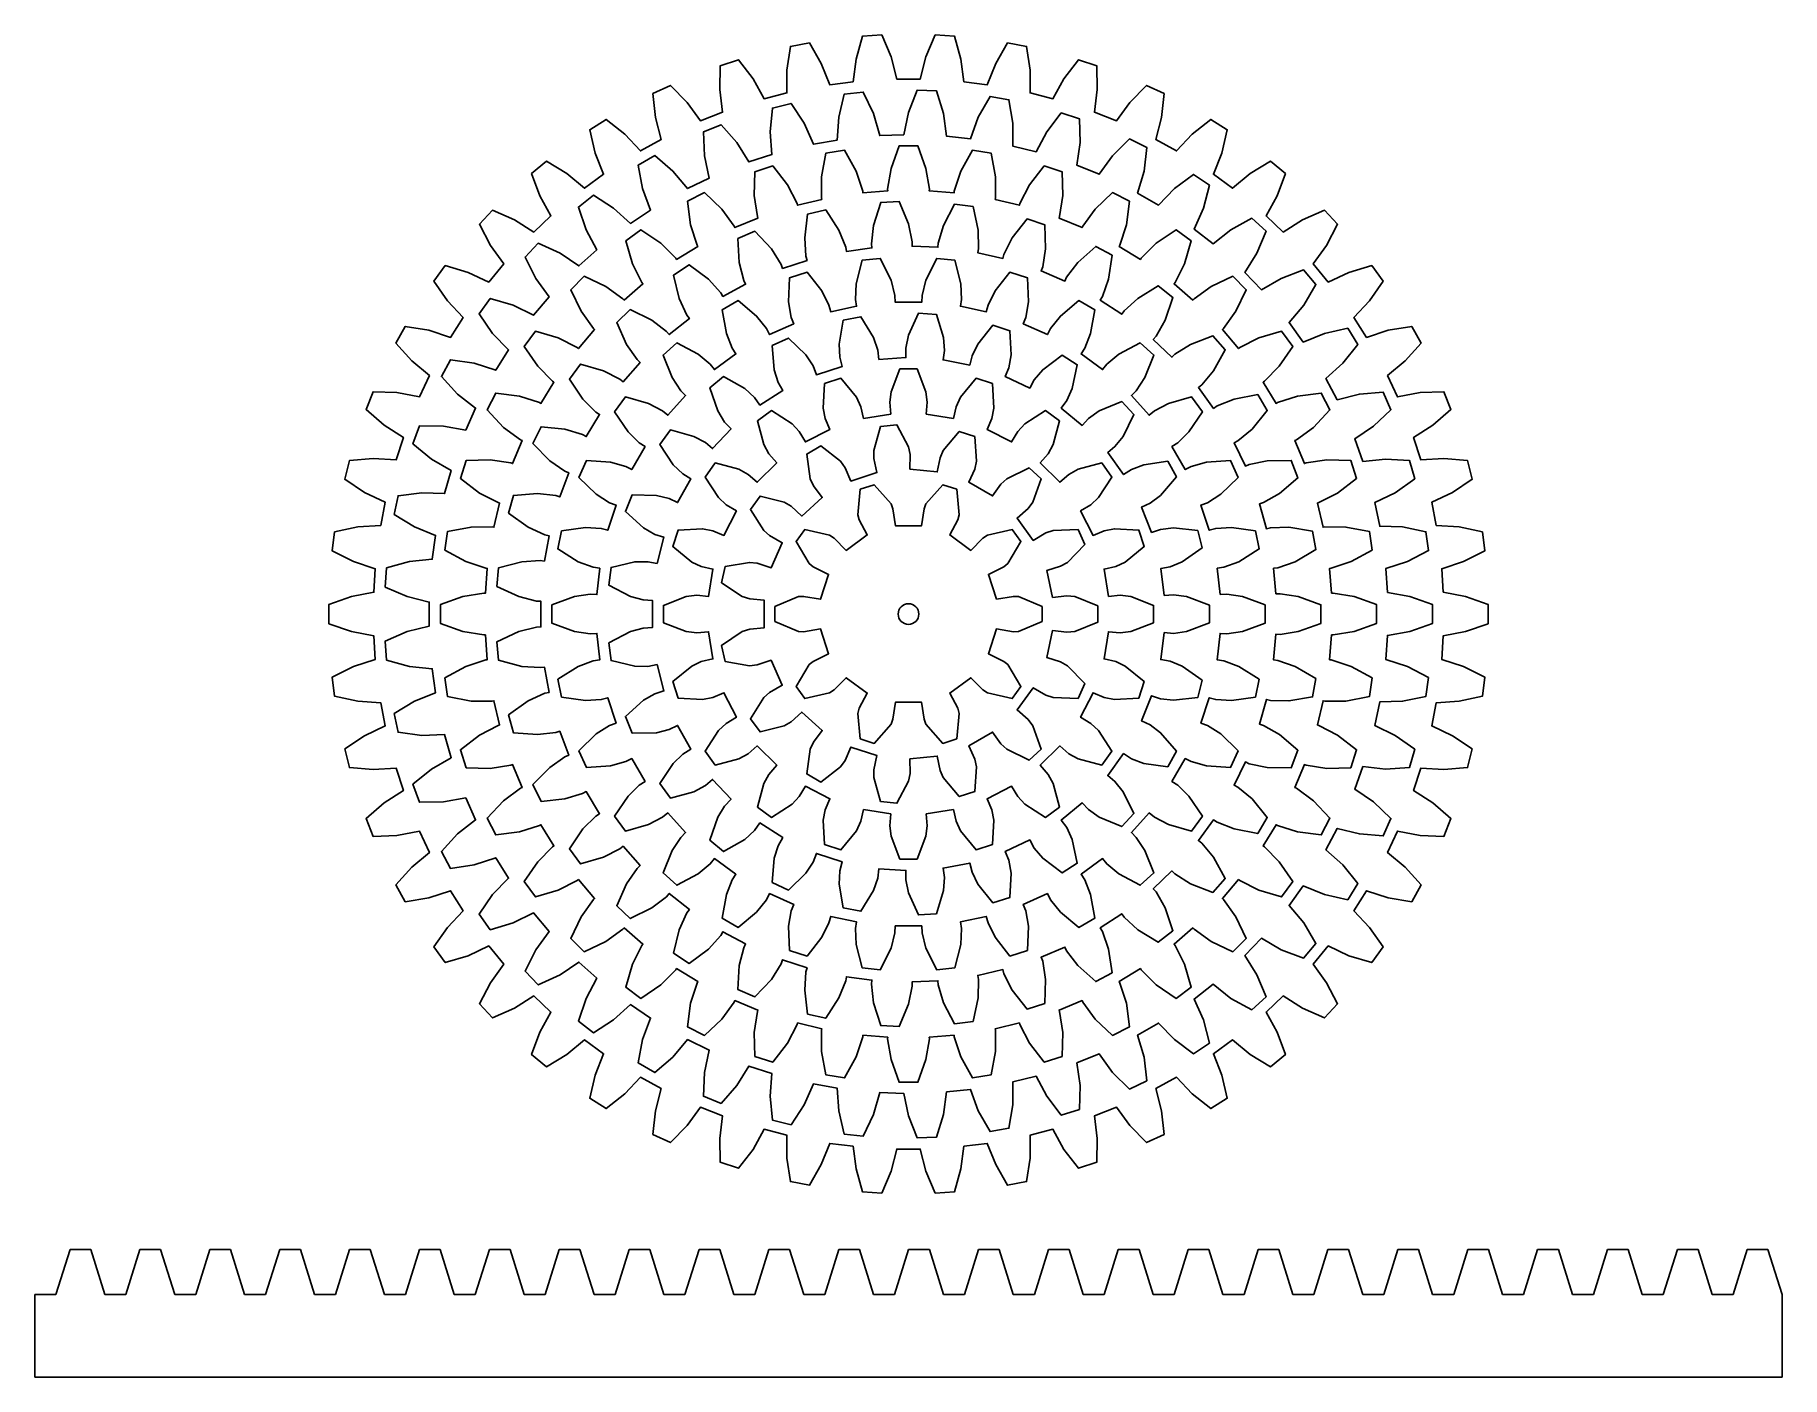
# Model space of a CAD drawing. Header units: millimetres. Extents: x -211 to 211, y -184 to 140.
import ezdxf

# ---------------------------------------------------------------- set-up
doc = ezdxf.new("R2010")
doc.units = ezdxf.units.MM
doc.header["$MEASUREMENT"] = 0
doc.layers.add('Default', color=18, linetype='Continuous', true_color=0x000000)

msp = doc.modelspace()

# ---------------------------------------------------------------- linework, layer by layer
at = {"layer": 'Default'}
for p, q in [((-211.18, -184.45), (-211.18, -164.45)), ((211.18, -164.45), (211.18, -184.45)), ((211.18, -184.45), (-211.18, -184.45))]:
    msp.add_line(p, q, dxfattribs=at)
at = {"layer": 'Default', "color": 18, "true_color": 0x000000}
for points in [[(129.25, 5.27), (134.68, 4.23), (140.12, 2.33), (140.12, -2.33), (134.68, -4.23), (129.25, -5.27), (128.9, -10.97), (134.15, -12.68), (139.31, -15.25), (138.73, -19.87), (133.09, -21.08), (127.57, -21.43), (126.5, -27.04), (131.51, -29.4), (136.3, -32.59), (135.14, -37.1), (129.4, -37.59), (123.88, -37.25), (122.12, -42.68), (126.78, -45.65), (131.14, -49.42), (129.42, -53.75), (123.67, -53.52), (118.24, -52.48), (115.81, -57.65), (120.06, -61.18), (123.91, -65.46), (121.67, -69.54), (115.99, -68.59), (110.73, -66.89), (107.67, -71.71), (111.45, -75.74), (114.73, -80.48), (111.99, -84.24), (106.47, -82.59), (101.47, -80.24), (97.83, -84.64), (101.08, -89.11), (103.74, -94.22), (100.55, -97.62), (95.28, -95.28), (90.61, -92.32), (86.45, -96.23), (89.11, -101.08), (91.11, -106.48), (87.52, -109.45), (82.59, -106.47), (78.33, -102.95), (73.71, -106.31), (75.74, -111.45), (77.05, -117.06), (73.12, -119.56), (68.59, -115.99), (64.8, -111.96), (59.81, -114.71), (61.18, -120.06), (61.77, -125.79), (57.55, -127.78), (53.52, -123.67), (50.26, -119.2), (44.96, -121.3), (45.65, -126.78), (45.51, -132.54), (41.09, -133.98), (37.59, -129.4), (34.93, -124.56), (29.4, -125.98), (29.4, -131.51), (28.54, -137.2), (23.97, -138.08), (21.08, -133.09), (19.04, -127.95), (13.38, -128.67), (12.68, -134.15), (11.12, -139.7), (6.48, -139.99), (4.23, -134.68), (2.85, -129.33), (-2.85, -129.33), (-4.23, -134.68), (-6.48, -139.99), (-11.12, -139.7), (-12.68, -134.15), (-13.38, -128.67), (-19.04, -127.95), (-21.08, -133.09), (-23.97, -138.08), (-28.54, -137.2), (-29.4, -131.51), (-29.4, -125.98), (-34.93, -124.56), (-37.59, -129.4), (-41.09, -133.98), (-45.51, -132.54), (-45.65, -126.78), (-44.96, -121.3), (-50.26, -119.2), (-53.52, -123.67), (-57.56, -127.78), (-61.77, -125.79), (-61.18, -120.06), (-59.81, -114.71), (-64.8, -111.96), (-68.59, -115.99), (-73.12, -119.56), (-77.05, -117.06), (-75.74, -111.45), (-73.71, -106.31), (-78.33, -102.95), (-82.59, -106.47), (-87.52, -109.45), (-91.11, -106.48), (-89.11, -101.08), (-86.45, -96.23), (-90.61, -92.32), (-95.28, -95.28), (-100.55, -97.62), (-103.74, -94.22), (-101.08, -89.11), (-97.83, -84.64), (-101.47, -80.24), (-106.47, -82.59), (-111.99, -84.24), (-114.73, -80.48), (-111.45, -75.74), (-107.67, -71.71), (-110.72, -66.89), (-115.99, -68.59), (-121.67, -69.54), (-123.91, -65.46), (-120.06, -61.18), (-115.81, -57.65), (-118.24, -52.48), (-123.67, -53.52), (-129.43, -53.75), (-131.14, -49.42), (-126.78, -45.65), (-122.12, -42.68), (-123.88, -37.25), (-129.4, -37.59), (-135.14, -37.1), (-136.3, -32.59), (-131.51, -29.4), (-126.5, -27.04), (-127.57, -21.43), (-133.09, -21.08), (-138.73, -19.87), (-139.31, -15.25), (-134.15, -12.68), (-128.9, -10.97), (-129.25, -5.27), (-134.68, -4.23), (-140.12, -2.33), (-140.12, 2.33), (-134.68, 4.23), (-129.25, 5.27), (-128.9, 10.97), (-134.15, 12.68), (-139.31, 15.25), (-138.73, 19.87), (-133.09, 21.08), (-127.57, 21.43), (-126.5, 27.04), (-131.51, 29.4), (-136.3, 32.59), (-135.14, 37.1), (-129.4, 37.59), (-123.88, 37.25), (-122.12, 42.68), (-126.78, 45.65), (-131.14, 49.42), (-129.43, 53.75), (-123.67, 53.52), (-118.24, 52.48), (-115.81, 57.65), (-120.06, 61.18), (-123.91, 65.46), (-121.67, 69.54), (-115.99, 68.59), (-110.72, 66.89), (-107.67, 71.71), (-111.45, 75.74), (-114.73, 80.48), (-111.99, 84.24), (-106.47, 82.59), (-101.47, 80.24), (-97.83, 84.64), (-101.08, 89.11), (-103.74, 94.22), (-100.55, 97.62), (-95.28, 95.28), (-90.61, 92.32), (-86.45, 96.23), (-89.11, 101.08), (-91.11, 106.48), (-87.52, 109.45), (-82.59, 106.47), (-78.33, 102.95), (-73.71, 106.31), (-75.74, 111.45), (-77.05, 117.06), (-73.12, 119.56), (-68.59, 115.99), (-64.8, 111.96), (-59.81, 114.71), (-61.18, 120.06), (-61.77, 125.8), (-57.56, 127.78), (-53.52, 123.67), (-50.26, 119.2), (-44.96, 121.3), (-45.65, 126.78), (-45.51, 132.54), (-41.09, 133.98), (-37.59, 129.4), (-34.93, 124.56), (-29.4, 125.98), (-29.4, 131.51), (-28.54, 137.2), (-23.97, 138.08), (-21.08, 133.09), (-19.04, 127.95), (-13.38, 128.67), (-12.68, 134.15), (-11.12, 139.7), (-6.48, 139.99), (-4.23, 134.68), (-2.85, 129.33), (2.85, 129.33), (4.23, 134.68), (6.48, 139.99), (11.12, 139.7), (12.68, 134.15), (13.38, 128.67), (19.04, 127.95), (21.08, 133.09), (23.97, 138.08), (28.54, 137.2), (29.4, 131.51), (29.4, 125.98), (34.93, 124.56), (37.59, 129.4), (41.09, 133.98), (45.51, 132.54), (45.65, 126.78), (44.96, 121.3), (50.26, 119.2), (53.52, 123.67), (57.55, 127.78), (61.77, 125.8), (61.18, 120.06), (59.81, 114.71), (64.8, 111.96), (68.59, 115.99), (73.12, 119.56), (77.05, 117.06), (75.74, 111.45), (73.71, 106.31), (78.33, 102.95), (82.59, 106.47), (87.52, 109.45), (91.11, 106.48), (89.11, 101.08), (86.45, 96.23), (90.61, 92.32), (95.28, 95.28), (100.55, 97.62), (103.74, 94.22), (101.08, 89.11), (97.83, 84.64), (101.47, 80.24), (106.47, 82.59), (111.99, 84.24), (114.73, 80.48), (111.45, 75.74), (107.67, 71.71), (110.73, 66.89), (115.99, 68.59), (121.67, 69.54), (123.91, 65.46), (120.06, 61.18), (115.81, 57.65), (118.24, 52.48), (123.67, 53.52), (129.42, 53.75), (131.14, 49.42), (126.78, 45.65), (122.12, 42.68), (123.88, 37.25), (129.4, 37.59), (135.14, 37.1), (136.3, 32.59), (131.51, 29.4), (126.5, 27.04), (127.57, 21.43), (133.09, 21.08), (138.73, 19.87), (139.31, 15.25), (134.15, 12.68), (128.9, 10.97)], [(115.77, 5.18), (121.2, 4.23), (126.64, 2.31), (126.64, -2.31), (121.2, -4.23), (115.77, -5.18), (115.36, -10.98), (120.61, -12.68), (125.73, -15.34), (125.09, -19.91), (119.43, -21.06), (113.92, -21.24), (112.71, -26.93), (117.67, -29.34), (122.38, -32.69), (121.1, -37.13), (115.34, -37.48), (109.86, -36.89), (107.87, -42.36), (112.45, -45.43), (116.63, -49.4), (114.76, -53.62), (109, -53.16), (103.65, -51.82), (100.92, -56.96), (105.03, -60.64), (108.62, -65.15), (106.18, -69.07), (100.54, -67.82), (95.43, -65.74), (92.01, -70.45), (95.57, -74.66), (98.5, -79.64), (95.53, -83.17), (90.13, -81.15), (85.36, -78.38), (81.31, -82.57), (84.25, -87.24), (86.46, -92.57), (83.03, -95.66), (77.95, -92.9), (73.62, -89.5), (69.03, -93.08), (71.28, -98.11), (72.73, -103.7), (68.91, -106.28), (64.27, -102.85), (60.45, -98.87), (55.4, -101.78), (56.94, -107.08), (57.59, -112.82), (53.44, -114.84), (49.33, -110.79), (46.1, -106.32), (40.7, -108.5), (41.48, -113.96), (41.33, -119.73), (36.94, -121.16), (33.43, -116.58), (30.85, -111.7), (25.2, -113.11), (25.21, -118.63), (24.26, -124.32), (19.72, -125.12), (16.88, -120.1), (15, -114.91), (9.21, -115.52), (8.46, -120.98), (6.73, -126.49), (2.11, -126.65), (0, -121.28), (-1.13, -115.88), (-6.95, -115.68), (-8.46, -120.98), (-10.94, -126.19), (-15.53, -125.71), (-16.88, -120.1), (-17.25, -114.59), (-22.98, -113.58), (-25.21, -118.63), (-28.4, -123.44), (-32.88, -122.32), (-33.43, -116.58), (-33.03, -111.08), (-38.57, -109.28), (-41.48, -113.96), (-45.3, -118.29), (-49.58, -116.56), (-49.33, -110.79), (-48.17, -105.4), (-53.4, -102.85), (-56.94, -107.08), (-61.32, -110.83), (-65.32, -108.52), (-64.27, -102.85), (-62.37, -97.67), (-67.2, -94.42), (-71.28, -98.11), (-76.15, -101.22), (-79.79, -98.38), (-77.96, -92.9), (-75.36, -88.04), (-79.68, -84.14), (-84.25, -87.24), (-89.5, -89.64), (-92.7, -86.31), (-90.13, -81.15), (-86.87, -76.7), (-90.62, -72.24), (-95.57, -74.66), (-101.1, -76.31), (-103.81, -72.57), (-100.54, -67.82), (-96.7, -63.86), (-99.79, -58.92), (-105.03, -60.64), (-110.74, -61.49), (-112.9, -57.42), (-109, -53.16), (-104.65, -49.78), (-107.02, -44.46), (-112.45, -45.43), (-118.22, -45.48), (-119.8, -41.15), (-115.34, -37.48), (-110.56, -34.73), (-112.16, -29.13), (-117.67, -29.34), (-123.4, -28.59), (-124.36, -24.07), (-119.43, -21.06), (-114.32, -19.01), (-115.13, -13.24), (-120.61, -12.68), (-126.18, -11.14), (-126.5, -6.53), (-121.2, -4.23), (-115.85, -2.91), (-115.85, 2.91), (-121.2, 4.23), (-126.5, 6.53), (-126.18, 11.14), (-120.61, 12.68), (-115.13, 13.24), (-114.32, 19.01), (-119.43, 21.06), (-124.36, 24.07), (-123.4, 28.59), (-117.67, 29.34), (-112.16, 29.13), (-110.56, 34.73), (-115.34, 37.48), (-119.8, 41.15), (-118.22, 45.48), (-112.45, 45.43), (-107.02, 44.46), (-104.65, 49.78), (-109, 53.16), (-112.9, 57.42), (-110.74, 61.49), (-105.03, 60.64), (-99.79, 58.92), (-96.7, 63.86), (-100.54, 67.82), (-103.81, 72.57), (-101.1, 76.31), (-95.57, 74.67), (-90.62, 72.24), (-86.87, 76.7), (-90.13, 81.15), (-92.7, 86.31), (-89.5, 89.64), (-84.25, 87.24), (-79.68, 84.15), (-75.36, 88.04), (-77.96, 92.9), (-79.79, 98.38), (-76.15, 101.22), (-71.28, 98.11), (-67.2, 94.42), (-62.37, 97.67), (-64.27, 102.85), (-65.32, 108.52), (-61.32, 110.83), (-56.94, 107.08), (-53.4, 102.85), (-48.17, 105.4), (-49.33, 110.79), (-49.58, 116.56), (-45.3, 118.29), (-41.48, 113.96), (-38.57, 109.28), (-33.03, 111.08), (-33.43, 116.58), (-32.88, 122.32), (-28.4, 123.44), (-25.21, 118.63), (-22.98, 113.58), (-17.25, 114.59), (-16.88, 120.1), (-15.53, 125.71), (-10.94, 126.19), (-8.46, 120.98), (-6.95, 115.68), (-1.13, 115.88), (0, 121.28), (2.11, 126.65), (6.73, 126.49), (8.46, 120.98), (9.21, 115.52), (15, 114.91), (16.88, 120.1), (19.72, 125.12), (24.26, 124.32), (25.21, 118.63), (25.2, 113.11), (30.85, 111.7), (33.43, 116.58), (36.94, 121.16), (41.33, 119.73), (41.48, 113.96), (40.7, 108.5), (46.1, 106.32), (49.33, 110.79), (53.44, 114.84), (57.59, 112.82), (56.94, 107.08), (55.4, 101.78), (60.45, 98.87), (64.27, 102.85), (68.91, 106.28), (72.73, 103.7), (71.28, 98.11), (69.03, 93.08), (73.62, 89.5), (77.95, 92.9), (83.03, 95.66), (86.46, 92.57), (84.25, 87.24), (81.31, 82.57), (85.36, 78.38), (90.13, 81.15), (95.53, 83.17), (98.5, 79.64), (95.57, 74.67), (92.01, 70.45), (95.43, 65.74), (100.54, 67.82), (106.18, 69.07), (108.62, 65.15), (105.03, 60.64), (100.92, 56.96), (103.65, 51.82), (109, 53.16), (114.76, 53.62), (116.63, 49.4), (112.45, 45.43), (107.87, 42.36), (109.86, 36.89), (115.34, 37.48), (121.1, 37.13), (122.38, 32.69), (117.67, 29.34), (112.71, 26.93), (113.92, 21.24), (119.43, 21.06), (125.09, 19.91), (125.73, 15.34), (120.61, 12.68), (115.36, 10.98)], [(102.29, 5.03), (102.69, 5.05), (107.72, 4.23), (113.17, 2.28), (113.17, -2.28), (107.72, -4.23), (102.69, -5.05), (102.29, -5.03), (101.81, -11.03), (102.21, -11.08), (107.05, -12.67), (112.13, -15.45), (111.42, -19.96), (105.73, -21.03), (100.63, -21.05), (100.24, -20.97), (98.84, -26.82), (99.22, -26.93), (103.75, -29.26), (108.34, -32.8), (106.92, -37.14), (101.14, -37.31), (96.1, -36.53), (95.73, -36.39), (93.42, -41.96), (93.79, -42.12), (97.9, -45.13), (101.87, -49.34), (99.8, -53.41), (94.06, -52.67), (89.2, -51.12), (88.86, -50.92), (85.71, -56.05), (86.04, -56.27), (89.63, -59.89), (92.9, -64.67), (90.21, -68.37), (84.66, -66.74), (80.11, -64.44), (79.8, -64.19), (75.88, -68.77), (76.18, -69.04), (79.16, -73.18), (81.64, -78.41), (78.41, -81.64), (73.18, -79.16), (69.04, -76.18), (68.77, -75.88), (64.19, -79.8), (64.44, -80.11), (66.74, -84.66), (68.37, -90.21), (64.67, -92.9), (59.89, -89.63), (56.27, -86.04), (56.05, -85.71), (50.92, -88.86), (51.12, -89.2), (52.67, -94.06), (53.41, -99.8), (49.34, -101.87), (45.13, -97.9), (42.12, -93.79), (41.96, -93.42), (36.39, -95.73), (36.53, -96.1), (37.31, -101.14), (37.14, -106.92), (32.8, -108.34), (29.26, -103.75), (26.93, -99.22), (26.82, -98.84), (20.97, -100.24), (21.05, -100.63), (21.03, -105.73), (19.96, -111.42), (15.45, -112.13), (12.67, -107.05), (11.08, -102.21), (11.03, -101.81), (5.03, -102.29), (5.05, -102.69), (4.23, -107.72), (2.28, -113.17), (-2.28, -113.17), (-4.23, -107.72), (-5.05, -102.69), (-5.03, -102.29), (-11.03, -101.81), (-11.08, -102.21), (-12.67, -107.05), (-15.45, -112.13), (-19.96, -111.42), (-21.03, -105.73), (-21.05, -100.63), (-20.97, -100.24), (-26.82, -98.84), (-26.93, -99.22), (-29.26, -103.75), (-32.8, -108.34), (-37.14, -106.92), (-37.31, -101.14), (-36.53, -96.1), (-36.39, -95.73), (-41.96, -93.42), (-42.12, -93.79), (-45.13, -97.9), (-49.34, -101.87), (-53.41, -99.8), (-52.67, -94.06), (-51.12, -89.2), (-50.92, -88.86), (-56.05, -85.71), (-56.27, -86.04), (-59.89, -89.63), (-64.67, -92.9), (-68.37, -90.21), (-66.74, -84.66), (-64.44, -80.11), (-64.19, -79.8), (-68.77, -75.88), (-69.04, -76.18), (-73.18, -79.16), (-78.41, -81.64), (-81.64, -78.41), (-79.16, -73.18), (-76.18, -69.04), (-75.89, -68.77), (-79.8, -64.19), (-80.11, -64.44), (-84.66, -66.74), (-90.21, -68.37), (-92.9, -64.67), (-89.63, -59.89), (-86.04, -56.27), (-85.71, -56.05), (-88.86, -50.92), (-89.2, -51.12), (-94.06, -52.67), (-99.8, -53.41), (-101.87, -49.34), (-97.9, -45.13), (-93.79, -42.12), (-93.42, -41.96), (-95.73, -36.39), (-96.1, -36.53), (-101.14, -37.31), (-106.92, -37.14), (-108.34, -32.8), (-103.75, -29.26), (-99.22, -26.93), (-98.84, -26.82), (-100.24, -20.97), (-100.63, -21.05), (-105.73, -21.03), (-111.42, -19.96), (-112.13, -15.45), (-107.05, -12.67), (-102.21, -11.08), (-101.82, -11.03), (-102.29, -5.03), (-102.69, -5.05), (-107.72, -4.23), (-113.17, -2.28), (-113.17, 2.28), (-107.72, 4.23), (-102.69, 5.05), (-102.29, 5.03), (-101.82, 11.03), (-102.21, 11.08), (-107.05, 12.67), (-112.13, 15.45), (-111.42, 19.96), (-105.73, 21.03), (-100.63, 21.05), (-100.24, 20.97), (-98.84, 26.82), (-99.22, 26.93), (-103.75, 29.26), (-108.34, 32.8), (-106.92, 37.14), (-101.14, 37.31), (-96.1, 36.54), (-95.73, 36.39), (-93.42, 41.96), (-93.79, 42.12), (-97.9, 45.13), (-101.87, 49.34), (-99.8, 53.41), (-94.06, 52.67), (-89.2, 51.12), (-88.86, 50.92), (-85.71, 56.05), (-86.04, 56.27), (-89.63, 59.89), (-92.9, 64.67), (-90.21, 68.37), (-84.66, 66.74), (-80.11, 64.44), (-79.8, 64.19), (-75.89, 68.77), (-76.18, 69.04), (-79.16, 73.18), (-81.64, 78.41), (-78.41, 81.64), (-73.18, 79.16), (-69.04, 76.18), (-68.77, 75.88), (-64.19, 79.8), (-64.44, 80.11), (-66.74, 84.66), (-68.37, 90.21), (-64.67, 92.9), (-59.89, 89.63), (-56.27, 86.04), (-56.05, 85.71), (-50.92, 88.86), (-51.12, 89.2), (-52.67, 94.06), (-53.41, 99.8), (-49.34, 101.87), (-45.13, 97.9), (-42.12, 93.79), (-41.96, 93.42), (-36.39, 95.73), (-36.53, 96.1), (-37.31, 101.14), (-37.14, 106.92), (-32.8, 108.34), (-29.26, 103.75), (-26.93, 99.22), (-26.82, 98.84), (-20.97, 100.24), (-21.05, 100.63), (-21.03, 105.73), (-19.96, 111.42), (-15.45, 112.13), (-12.67, 107.05), (-11.08, 102.21), (-11.03, 101.81), (-5.03, 102.29), (-5.05, 102.69), (-4.23, 107.72), (-2.28, 113.17), (2.28, 113.17), (4.23, 107.72), (5.05, 102.69), (5.03, 102.29), (11.03, 101.81), (11.08, 102.21), (12.67, 107.05), (15.45, 112.13), (19.96, 111.42), (21.03, 105.73), (21.05, 100.63), (20.97, 100.24), (26.82, 98.84), (26.93, 99.22), (29.26, 103.75), (32.8, 108.34), (37.14, 106.92), (37.31, 101.14), (36.53, 96.1), (36.39, 95.73), (41.96, 93.42), (42.12, 93.79), (45.13, 97.9), (49.34, 101.87), (53.41, 99.8), (52.67, 94.06), (51.12, 89.2), (50.92, 88.86), (56.05, 85.71), (56.27, 86.04), (59.89, 89.63), (64.67, 92.9), (68.37, 90.21), (66.74, 84.66), (64.44, 80.11), (64.19, 79.8), (68.77, 75.88), (69.04, 76.18), (73.18, 79.16), (78.41, 81.64), (81.64, 78.41), (79.16, 73.18), (76.18, 69.04), (75.88, 68.77), (79.8, 64.19), (80.11, 64.44), (84.66, 66.74), (90.21, 68.37), (92.9, 64.67), (89.63, 59.89), (86.04, 56.27), (85.71, 56.05), (88.86, 50.92), (89.2, 51.12), (94.06, 52.67), (99.8, 53.41), (101.87, 49.34), (97.9, 45.13), (93.79, 42.12), (93.42, 41.96), (95.73, 36.39), (96.1, 36.54), (101.14, 37.31), (106.92, 37.14), (108.34, 32.8), (103.75, 29.26), (99.22, 26.93), (98.84, 26.82), (100.24, 20.97), (100.63, 21.05), (105.73, 21.03), (111.42, 19.96), (112.13, 15.45), (107.05, 12.67), (102.21, 11.08), (101.81, 11.03)], [(88.8, 4.87), (89.82, 4.92), (94.23, 4.23), (99.69, 2.25), (99.69, -2.25), (94.23, -4.23), (89.82, -4.92), (88.8, -4.87), (88.24, -11.07), (89.26, -11.2), (93.47, -12.66), (98.49, -15.58), (97.69, -20.02), (91.96, -20.99), (87.5, -20.88), (86.51, -20.64), (84.85, -26.65), (85.83, -26.95), (89.71, -29.15), (94.13, -32.92), (92.54, -37.14), (86.74, -37.07), (82.37, -36.17), (81.43, -35.76), (78.73, -41.37), (79.63, -41.85), (83.06, -44.7), (86.74, -49.2), (84.42, -53.07), (78.72, -51.96), (74.59, -50.3), (73.74, -49.72), (70.08, -54.76), (70.88, -55.39), (73.75, -58.81), (76.56, -63.89), (73.59, -67.29), (68.18, -65.18), (64.41, -62.81), (63.67, -62.09), (59.17, -66.39), (59.85, -67.16), (62.06, -71.03), (63.92, -76.54), (60.39, -79.35), (55.44, -76.31), (52.16, -73.3), (51.56, -72.46), (46.37, -75.89), (46.9, -76.77), (48.38, -80.97), (49.23, -86.72), (45.26, -88.85), (40.93, -84.98), (38.23, -81.43), (37.8, -80.51), (32.07, -82.95), (32.44, -83.91), (33.14, -88.31), (32.95, -94.11), (28.66, -95.51), (25.09, -90.93), (23.08, -86.95), (22.81, -85.96), (16.74, -87.35), (16.94, -88.35), (16.84, -92.81), (15.61, -98.49), (11.15, -99.09), (8.46, -93.95), (7.18, -89.67), (7.1, -88.65), (0.88, -88.93), (0.89, -89.96), (0, -94.33), (-2.22, -99.69), (-6.72, -99.49), (-8.46, -93.95), (-8.95, -89.51), (-8.85, -88.49), (-15.02, -87.66), (-15.19, -88.67), (-16.84, -92.81), (-19.99, -97.69), (-24.38, -96.69), (-25.09, -90.93), (-24.79, -86.48), (-24.51, -85.49), (-30.43, -83.57), (-30.78, -84.53), (-33.14, -88.31), (-37.11, -92.55), (-41.25, -90.78), (-40.93, -84.98), (-39.83, -80.66), (-39.38, -79.74), (-44.86, -76.79), (-45.38, -77.68), (-48.38, -80.97), (-53.04, -84.44), (-56.8, -81.96), (-55.44, -76.31), (-53.59, -72.25), (-52.98, -71.43), (-57.85, -67.55), (-58.52, -68.33), (-62.06, -71.03), (-67.26, -73.61), (-70.52, -70.5), (-68.18, -65.18), (-65.63, -61.52), (-64.89, -60.82), (-68.98, -56.13), (-69.78, -56.78), (-73.75, -58.81), (-79.33, -60.42), (-81.98, -56.77), (-78.72, -51.96), (-75.56, -48.82), (-74.7, -48.26), (-77.9, -42.91), (-78.79, -43.41), (-83.06, -44.7), (-88.84, -45.28), (-90.8, -41.22), (-86.74, -37.07), (-83.07, -34.54), (-82.12, -34.15), (-84.31, -28.32), (-85.28, -28.64), (-89.71, -29.15), (-95.5, -28.69), (-96.7, -24.35), (-91.96, -20.99), (-87.9, -19.15), (-86.9, -18.93), (-88.01, -12.81), (-89.02, -12.95), (-93.47, -12.66), (-99.09, -11.18), (-99.49, -6.69), (-94.23, -4.23), (-89.91, -3.15), (-88.88, -3.11), (-88.88, 3.11), (-89.91, 3.15), (-94.23, 4.23), (-99.49, 6.69), (-99.09, 11.18), (-93.47, 12.66), (-89.02, 12.95), (-88.01, 12.81), (-86.9, 18.93), (-87.9, 19.15), (-91.96, 20.99), (-96.7, 24.35), (-95.5, 28.69), (-89.71, 29.15), (-85.28, 28.64), (-84.31, 28.32), (-82.12, 34.15), (-83.07, 34.54), (-86.74, 37.07), (-90.8, 41.22), (-88.84, 45.28), (-83.06, 44.7), (-78.79, 43.41), (-77.9, 42.91), (-74.7, 48.26), (-75.56, 48.82), (-78.72, 51.96), (-81.98, 56.77), (-79.33, 60.42), (-73.75, 58.81), (-69.78, 56.78), (-68.98, 56.13), (-64.89, 60.82), (-65.63, 61.52), (-68.18, 65.19), (-70.52, 70.5), (-67.26, 73.61), (-62.06, 71.03), (-58.52, 68.33), (-57.85, 67.55), (-52.98, 71.43), (-53.59, 72.25), (-55.44, 76.31), (-56.8, 81.96), (-53.04, 84.44), (-48.38, 80.97), (-45.38, 77.68), (-44.86, 76.79), (-39.38, 79.74), (-39.83, 80.66), (-40.93, 84.98), (-41.25, 90.78), (-37.11, 92.55), (-33.14, 88.31), (-30.78, 84.53), (-30.43, 83.57), (-24.51, 85.49), (-24.79, 86.48), (-25.09, 90.93), (-24.38, 96.69), (-19.99, 97.69), (-16.84, 92.81), (-15.19, 88.67), (-15.02, 87.66), (-8.85, 88.49), (-8.95, 89.51), (-8.46, 93.95), (-6.72, 99.49), (-2.22, 99.69), (0, 94.33), (0.89, 89.96), (0.88, 88.93), (7.1, 88.65), (7.18, 89.67), (8.46, 93.95), (11.15, 99.09), (15.61, 98.49), (16.84, 92.81), (16.94, 88.35), (16.74, 87.35), (22.81, 85.96), (23.08, 86.95), (25.09, 90.93), (28.66, 95.51), (32.95, 94.11), (33.14, 88.31), (32.44, 83.91), (32.07, 82.95), (37.8, 80.51), (38.23, 81.43), (40.93, 84.98), (45.26, 88.86), (49.23, 86.72), (48.38, 80.97), (46.9, 76.77), (46.37, 75.89), (51.56, 72.46), (52.16, 73.3), (55.44, 76.31), (60.39, 79.35), (63.92, 76.54), (62.06, 71.03), (59.85, 67.16), (59.17, 66.39), (63.67, 62.09), (64.41, 62.81), (68.18, 65.19), (73.59, 67.29), (76.56, 63.89), (73.75, 58.81), (70.88, 55.39), (70.08, 54.76), (73.74, 49.72), (74.59, 50.3), (78.72, 51.96), (84.42, 53.07), (86.74, 49.2), (83.06, 44.7), (79.63, 41.85), (78.73, 41.37), (81.43, 35.76), (82.37, 36.17), (86.74, 37.07), (92.54, 37.14), (94.13, 32.92), (89.71, 29.15), (85.83, 26.95), (84.85, 26.65), (86.51, 20.64), (87.5, 20.88), (91.96, 20.99), (97.69, 20.02), (98.49, 15.58), (93.47, 12.66), (89.26, 11.2), (88.24, 11.07)], [(75.31, 4.69), (76.96, 4.8), (80.74, 4.23), (86.21, 2.22), (86.21, -2.22), (80.74, -4.23), (76.96, -4.79), (75.31, -4.69), (74.64, -11.07), (76.27, -11.31), (79.85, -12.65), (84.79, -15.76), (83.87, -20.09), (78.1, -20.93), (74.28, -20.69), (72.69, -20.25), (70.71, -26.35), (72.26, -26.92), (75.48, -28.97), (79.66, -33.04), (77.86, -37.09), (72.04, -36.71), (68.36, -35.68), (66.89, -34.92), (63.69, -40.47), (65.08, -41.36), (67.81, -44.03), (71.05, -48.88), (68.44, -52.47), (62.83, -50.88), (59.44, -49.11), (58.17, -48.07), (53.88, -52.83), (55.06, -53.98), (57.17, -57.17), (59.33, -62.59), (56.04, -65.55), (50.88, -62.83), (47.93, -60.4), (46.91, -59.11), (41.72, -62.88), (42.63, -64.25), (44.03, -67.81), (45.03, -73.55), (41.19, -75.77), (36.71, -72.04), (34.33, -69.05), (33.59, -67.57), (27.74, -70.18), (28.34, -71.71), (28.97, -75.48), (28.75, -81.31), (24.53, -82.68), (20.93, -78.1), (19.22, -74.67), (18.81, -73.08), (12.54, -74.41), (12.81, -76.04), (12.65, -79.86), (11.21, -85.51), (6.81, -85.97), (4.23, -80.74), (3.28, -77.04), (3.21, -75.39), (-3.21, -75.39), (-3.28, -77.04), (-4.23, -80.74), (-6.81, -85.97), (-11.22, -85.51), (-12.65, -79.86), (-12.81, -76.04), (-12.54, -74.41), (-18.81, -73.08), (-19.22, -74.67), (-20.93, -78.1), (-24.53, -82.68), (-28.75, -81.31), (-28.97, -75.48), (-28.34, -71.71), (-27.74, -70.18), (-33.59, -67.57), (-34.33, -69.05), (-36.71, -72.04), (-41.19, -75.77), (-45.03, -73.55), (-44.03, -67.81), (-42.63, -64.25), (-41.72, -62.88), (-46.91, -59.11), (-47.93, -60.4), (-50.88, -62.83), (-56.04, -65.55), (-59.33, -62.59), (-57.17, -57.17), (-55.06, -53.98), (-53.88, -52.83), (-58.17, -48.07), (-59.44, -49.11), (-62.83, -50.88), (-68.45, -52.47), (-71.05, -48.88), (-67.81, -44.03), (-65.08, -41.36), (-63.69, -40.47), (-66.89, -34.92), (-68.36, -35.68), (-72.04, -36.71), (-77.86, -37.09), (-79.66, -33.04), (-75.48, -28.97), (-72.26, -26.92), (-70.71, -26.35), (-72.69, -20.25), (-74.28, -20.69), (-78.1, -20.93), (-83.87, -20.09), (-84.79, -15.76), (-79.86, -12.65), (-76.27, -11.31), (-74.64, -11.07), (-75.31, -4.69), (-76.96, -4.79), (-80.74, -4.23), (-86.21, -2.22), (-86.21, 2.22), (-80.74, 4.23), (-76.96, 4.8), (-75.31, 4.69), (-74.64, 11.07), (-76.27, 11.31), (-79.86, 12.65), (-84.79, 15.76), (-83.87, 20.09), (-78.1, 20.93), (-74.28, 20.69), (-72.69, 20.25), (-70.71, 26.35), (-72.26, 26.92), (-75.48, 28.97), (-79.66, 33.04), (-77.86, 37.09), (-72.04, 36.71), (-68.36, 35.68), (-66.89, 34.92), (-63.69, 40.47), (-65.08, 41.36), (-67.81, 44.03), (-71.05, 48.88), (-68.45, 52.47), (-62.83, 50.88), (-59.44, 49.12), (-58.17, 48.07), (-53.88, 52.83), (-55.06, 53.98), (-57.17, 57.17), (-59.33, 62.59), (-56.04, 65.55), (-50.88, 62.83), (-47.93, 60.4), (-46.91, 59.11), (-41.72, 62.88), (-42.63, 64.25), (-44.03, 67.81), (-45.03, 73.55), (-41.19, 75.77), (-36.71, 72.04), (-34.33, 69.05), (-33.59, 67.57), (-27.74, 70.18), (-28.34, 71.71), (-28.97, 75.48), (-28.75, 81.31), (-24.53, 82.68), (-20.93, 78.1), (-19.22, 74.67), (-18.81, 73.08), (-12.54, 74.41), (-12.81, 76.04), (-12.65, 79.86), (-11.22, 85.51), (-6.81, 85.97), (-4.23, 80.74), (-3.28, 77.04), (-3.21, 75.39), (3.21, 75.39), (3.28, 77.04), (4.23, 80.74), (6.81, 85.97), (11.21, 85.51), (12.65, 79.86), (12.81, 76.04), (12.54, 74.41), (18.81, 73.08), (19.22, 74.67), (20.93, 78.1), (24.53, 82.68), (28.75, 81.31), (28.97, 75.48), (28.34, 71.71), (27.74, 70.18), (33.59, 67.57), (34.33, 69.05), (36.71, 72.04), (41.19, 75.77), (45.03, 73.55), (44.03, 67.81), (42.63, 64.25), (41.72, 62.88), (46.91, 59.11), (47.93, 60.4), (50.88, 62.83), (56.04, 65.55), (59.33, 62.59), (57.17, 57.17), (55.06, 53.98), (53.88, 52.83), (58.17, 48.07), (59.44, 49.12), (62.83, 50.88), (68.44, 52.47), (71.05, 48.88), (67.81, 44.03), (65.08, 41.36), (63.69, 40.47), (66.89, 34.92), (68.36, 35.68), (72.04, 36.71), (77.86, 37.09), (79.66, 33.04), (75.48, 28.97), (72.26, 26.92), (70.71, 26.35), (72.69, 20.25), (74.28, 20.69), (78.1, 20.93), (83.87, 20.09), (84.79, 15.76), (79.85, 12.65), (76.27, 11.31), (74.64, 11.07)], [(61.82, 4.5), (64.09, 4.67), (67.24, 4.23), (72.73, 2.16), (72.73, -2.16), (67.24, -4.23), (64.09, -4.67), (61.82, -4.5), (61, -11.01), (63.23, -11.42), (66.18, -12.62), (70.99, -15.99), (69.91, -20.18), (64.08, -20.82), (60.91, -20.46), (58.76, -19.74), (56.34, -25.84), (58.41, -26.78), (60.96, -28.69), (64.78, -33.14), (62.69, -36.94), (56.89, -36.1), (53.91, -34.96), (52.01, -33.73), (48.15, -39.04), (49.91, -40.47), (51.91, -42.95), (54.5, -48.21), (51.54, -51.37), (46.12, -49.11), (43.52, -47.27), (41.98, -45.6), (36.93, -49.79), (38.28, -51.61), (39.6, -54.51), (40.8, -60.25), (37.14, -62.57), (32.46, -59.04), (30.4, -56.61), (29.32, -54.61), (23.39, -57.4), (24.24, -59.51), (24.8, -62.64), (24.53, -68.5), (20.42, -69.84), (16.76, -65.26), (15.37, -62.39), (14.82, -60.19), (8.38, -61.42), (8.68, -63.67), (8.44, -66.84), (6.73, -72.45), (2.41, -72.73), (0, -67.38), (-0.63, -64.25), (-0.61, -61.98), (-7.16, -61.57), (-7.42, -63.83), (-8.44, -66.84), (-11.5, -71.85), (-15.76, -71.04), (-16.76, -65.26), (-16.59, -62.08), (-16.01, -59.88), (-22.25, -57.85), (-23.06, -59.98), (-24.8, -62.64), (-29.01, -66.73), (-32.93, -64.89), (-32.46, -59.04), (-31.51, -56), (-30.4, -54.02), (-35.94, -50.5), (-37.25, -52.36), (-39.6, -54.51), (-44.69, -57.42), (-48.03, -54.66), (-46.12, -49.11), (-44.45, -46.41), (-42.88, -44.76), (-47.37, -39.98), (-49.1, -41.45), (-51.91, -42.95), (-57.57, -44.5), (-60.12, -41), (-56.89, -36.1), (-54.59, -33.89), (-52.66, -32.7), (-55.82, -26.94), (-57.87, -27.93), (-60.96, -28.69), (-66.83, -28.79), (-68.42, -24.76), (-64.08, -20.82), (-61.31, -19.25), (-59.14, -18.57), (-60.77, -12.22), (-63, -12.66), (-66.18, -12.62), (-71.89, -11.26), (-72.43, -6.97), (-67.24, -4.23), (-64.17, -3.4), (-61.9, -3.28), (-61.9, 3.28), (-64.17, 3.4), (-67.24, 4.23), (-72.43, 6.97), (-71.89, 11.26), (-66.18, 12.63), (-63, 12.66), (-60.77, 12.22), (-59.14, 18.57), (-61.31, 19.25), (-64.08, 20.82), (-68.42, 24.76), (-66.83, 28.79), (-60.96, 28.69), (-57.87, 27.93), (-55.82, 26.94), (-52.66, 32.7), (-54.59, 33.89), (-56.89, 36.1), (-60.12, 41), (-57.57, 44.5), (-51.91, 42.95), (-49.1, 41.45), (-47.37, 39.98), (-42.88, 44.76), (-44.45, 46.41), (-46.12, 49.11), (-48.03, 54.66), (-44.69, 57.42), (-39.6, 54.51), (-37.25, 52.36), (-35.94, 50.5), (-30.4, 54.02), (-31.51, 56), (-32.46, 59.04), (-32.93, 64.89), (-29.01, 66.73), (-24.8, 62.64), (-23.06, 59.98), (-22.25, 57.86), (-16.01, 59.88), (-16.59, 62.08), (-16.76, 65.26), (-15.76, 71.04), (-11.5, 71.85), (-8.44, 66.84), (-7.42, 63.83), (-7.16, 61.57), (-0.61, 61.98), (-0.63, 64.25), (0, 67.38), (2.41, 72.73), (6.73, 72.45), (8.44, 66.84), (8.68, 63.67), (8.38, 61.42), (14.82, 60.19), (15.37, 62.39), (16.76, 65.26), (20.42, 69.84), (24.53, 68.5), (24.8, 62.64), (24.24, 59.51), (23.39, 57.41), (29.32, 54.61), (30.4, 56.61), (32.46, 59.04), (37.14, 62.57), (40.8, 60.25), (39.6, 54.51), (38.28, 51.61), (36.93, 49.79), (41.98, 45.6), (43.52, 47.27), (46.12, 49.11), (51.54, 51.37), (54.5, 48.21), (51.91, 42.95), (49.91, 40.47), (48.15, 39.04), (52.01, 33.73), (53.91, 34.96), (56.89, 36.1), (62.69, 36.94), (64.78, 33.14), (60.96, 28.69), (58.41, 26.78), (56.34, 25.84), (58.76, 19.74), (60.91, 20.46), (64.08, 20.82), (69.91, 20.19), (70.99, 15.99), (66.18, 12.63), (63.23, 11.42), (61, 11.01)], [(48.32, 4.28), (51.2, 4.54), (53.73, 4.23), (59.25, 2.09), (59.25, -2.09), (53.73, -4.23), (51.2, -4.54), (48.32, -4.28), (47.28, -10.86), (50.1, -11.51), (52.41, -12.58), (57, -16.32), (55.71, -20.3), (49.8, -20.63), (47.3, -20.14), (44.63, -19.01), (41.61, -24.94), (44.09, -26.43), (45.96, -28.16), (49.17, -33.13), (46.71, -36.52), (40.99, -35.01), (38.76, -33.77), (36.57, -31.87), (31.87, -36.57), (33.77, -38.76), (35.01, -40.99), (36.52, -46.71), (33.13, -49.17), (28.16, -45.96), (26.43, -44.09), (24.94, -41.61), (19.01, -44.63), (20.14, -47.3), (20.63, -49.8), (20.3, -55.71), (16.32, -57), (12.58, -52.41), (11.51, -50.1), (10.86, -47.28), (4.28, -48.32), (4.54, -51.2), (4.23, -53.73), (2.09, -59.25), (-2.09, -59.25), (-4.23, -53.73), (-4.54, -51.2), (-4.28, -48.32), (-10.86, -47.28), (-11.51, -50.1), (-12.58, -52.41), (-16.32, -57), (-20.3, -55.71), (-20.63, -49.8), (-20.14, -47.3), (-19.01, -44.63), (-24.94, -41.61), (-26.43, -44.09), (-28.16, -45.96), (-33.13, -49.17), (-36.52, -46.71), (-35.01, -40.99), (-33.77, -38.76), (-31.87, -36.57), (-36.57, -31.87), (-38.76, -33.77), (-40.99, -35.01), (-46.71, -36.52), (-49.17, -33.13), (-45.96, -28.16), (-44.09, -26.43), (-41.61, -24.94), (-44.63, -19.01), (-47.3, -20.14), (-49.8, -20.63), (-55.71, -20.3), (-57, -16.32), (-52.41, -12.58), (-50.1, -11.51), (-47.28, -10.86), (-48.32, -4.28), (-51.21, -4.54), (-53.73, -4.23), (-59.25, -2.09), (-59.25, 2.09), (-53.73, 4.23), (-51.21, 4.54), (-48.32, 4.28), (-47.28, 10.86), (-50.1, 11.51), (-52.41, 12.58), (-57, 16.32), (-55.71, 20.3), (-49.8, 20.63), (-47.3, 20.14), (-44.63, 19.01), (-41.61, 24.94), (-44.09, 26.43), (-45.96, 28.16), (-49.17, 33.13), (-46.71, 36.52), (-40.99, 35.01), (-38.76, 33.77), (-36.57, 31.87), (-31.87, 36.57), (-33.77, 38.76), (-35.01, 40.99), (-36.52, 46.71), (-33.13, 49.17), (-28.16, 45.96), (-26.43, 44.09), (-24.94, 41.61), (-19.01, 44.63), (-20.14, 47.3), (-20.63, 49.8), (-20.3, 55.71), (-16.32, 57), (-12.58, 52.41), (-11.51, 50.1), (-10.86, 47.28), (-4.28, 48.32), (-4.54, 51.2), (-4.23, 53.73), (-2.09, 59.25), (2.09, 59.25), (4.23, 53.73), (4.54, 51.2), (4.28, 48.32), (10.86, 47.28), (11.51, 50.1), (12.58, 52.41), (16.32, 57), (20.3, 55.71), (20.63, 49.8), (20.14, 47.3), (19.01, 44.63), (24.94, 41.61), (26.43, 44.09), (28.16, 45.96), (33.13, 49.17), (36.52, 46.71), (35.01, 40.99), (33.77, 38.76), (31.87, 36.57), (36.57, 31.87), (38.76, 33.77), (40.99, 35.01), (46.71, 36.52), (49.17, 33.13), (45.96, 28.16), (44.09, 26.43), (41.61, 24.94), (44.63, 19.01), (47.3, 20.14), (49.8, 20.63), (55.71, 20.3), (57, 16.32), (52.41, 12.58), (50.1, 11.51), (47.28, 10.86)], [(34.81, 4.01), (38.3, 4.41), (40.2, 4.23), (45.77, 1.98), (45.77, -1.98), (40.2, -4.23), (38.3, -4.41), (34.81, -4.01), (33.43, -10.5), (36.78, -11.55), (38.45, -12.49), (42.62, -16.8), (41.01, -20.43), (35.01, -20.21), (33.2, -19.61), (30.17, -17.82), (26.27, -23.18), (28.9, -25.51), (30.04, -27.05), (32.1, -32.69), (29.15, -35.34), (23.76, -32.7), (22.35, -31.41), (20.31, -28.55), (14.56, -31.86), (16.03, -35.06), (16.44, -36.93), (16.03, -42.92), (12.26, -44.14), (8.4, -39.54), (7.64, -37.79), (6.95, -34.34), (0.35, -35.03), (0.38, -38.55), (0, -40.43), (-2.81, -45.73), (-6.76, -45.31), (-8.4, -39.54), (-8.39, -37.63), (-7.62, -34.2), (-13.93, -32.15), (-15.33, -35.37), (-16.44, -36.93), (-21.17, -40.63), (-24.6, -38.65), (-23.76, -32.7), (-22.97, -30.97), (-20.87, -28.14), (-25.8, -23.7), (-28.4, -26.08), (-30.04, -27.05), (-35.86, -28.51), (-38.2, -25.3), (-35.01, -20.21), (-33.58, -18.95), (-30.51, -17.22), (-33.21, -11.15), (-36.55, -12.28), (-38.45, -12.49), (-44.36, -11.46), (-45.18, -7.58), (-40.2, -4.23), (-38.38, -3.65), (-34.88, -3.32), (-34.88, 3.32), (-38.38, 3.65), (-40.2, 4.23), (-45.18, 7.58), (-44.36, 11.46), (-38.45, 12.49), (-36.55, 12.28), (-33.21, 11.16), (-30.51, 17.22), (-33.58, 18.95), (-35.01, 20.21), (-38.2, 25.3), (-35.86, 28.51), (-30.04, 27.05), (-28.4, 26.08), (-25.8, 23.7), (-20.87, 28.14), (-22.97, 30.97), (-23.76, 32.7), (-24.6, 38.65), (-21.17, 40.63), (-16.44, 36.93), (-15.33, 35.37), (-13.93, 32.15), (-7.62, 34.2), (-8.39, 37.63), (-8.4, 39.54), (-6.76, 45.31), (-2.81, 45.73), (0, 40.43), (0.38, 38.55), (0.35, 35.03), (6.95, 34.34), (7.64, 37.79), (8.4, 39.54), (12.26, 44.15), (16.03, 42.92), (16.44, 36.93), (16.03, 35.06), (14.56, 31.86), (20.31, 28.55), (22.35, 31.41), (23.76, 32.7), (29.15, 35.34), (32.1, 32.69), (30.04, 27.05), (28.9, 25.51), (26.27, 23.19), (30.17, 17.82), (33.2, 19.61), (35.01, 20.21), (41.01, 20.43), (42.62, 16.8), (38.45, 12.49), (36.78, 11.55), (33.43, 10.5)], [(21.26, 3.58), (25.35, 4.27), (26.62, 4.22), (32.29, 1.79), (32.29, -1.79), (26.62, -4.22), (25.35, -4.27), (21.26, -3.58), (19.31, -9.6), (23.02, -11.44), (24.01, -12.23), (27.18, -17.53), (25.07, -20.43), (19.06, -19.06), (17.99, -18.35), (15.09, -15.39), (9.98, -19.11), (11.89, -22.79), (12.23, -24.01), (11.68, -30.16), (8.27, -31.26), (4.22, -26.62), (3.77, -25.42), (3.16, -21.33), (-3.16, -21.33), (-3.77, -25.42), (-4.22, -26.62), (-8.27, -31.26), (-11.68, -30.16), (-12.24, -24.01), (-11.89, -22.79), (-9.98, -19.11), (-15.09, -15.39), (-17.99, -18.35), (-19.06, -19.06), (-25.07, -20.43), (-27.18, -17.53), (-24.01, -12.23), (-23.02, -11.44), (-19.31, -9.6), (-21.26, -3.58), (-25.35, -4.27), (-26.62, -4.22), (-32.29, -1.79), (-32.29, 1.79), (-26.62, 4.22), (-25.35, 4.27), (-21.26, 3.58), (-19.31, 9.6), (-23.02, 11.44), (-24.01, 12.24), (-27.18, 17.53), (-25.07, 20.43), (-19.06, 19.06), (-17.99, 18.35), (-15.09, 15.4), (-9.98, 19.11), (-11.89, 22.79), (-12.24, 24.01), (-11.68, 30.16), (-8.27, 31.26), (-4.22, 26.62), (-3.77, 25.42), (-3.16, 21.33), (3.16, 21.33), (3.77, 25.42), (4.22, 26.62), (8.27, 31.26), (11.68, 30.16), (12.23, 24.01), (11.89, 22.79), (9.98, 19.11), (15.09, 15.4), (17.99, 18.35), (19.06, 19.06), (25.07, 20.43), (27.18, 17.53), (24.01, 12.24), (23.02, 11.44), (19.31, 9.6)]]:
    msp.add_lwpolyline(points, close=True, dxfattribs=at)
at = {"layer": 'Default'}
for points in [[(-206.1, -164.45), (-202.7, -153.65)], [(-202.7, -153.65), (-197.69, -153.65)], [(-197.69, -153.65), (-194.29, -164.45)], [(-189.2, -164.45), (-185.8, -153.65)], [(-185.8, -153.65), (-180.8, -153.65)], [(-180.8, -153.65), (-177.39, -164.45)], [(-172.31, -164.45), (-168.91, -153.65)], [(-168.91, -153.65), (-163.9, -153.65)], [(-163.9, -153.65), (-160.5, -164.45)], [(-155.41, -164.45), (-152.01, -153.65)], [(-152.01, -153.65), (-147.01, -153.65)], [(-147.01, -153.65), (-143.61, -164.45)], [(-138.52, -164.45), (-135.12, -153.65)], [(-135.12, -153.65), (-130.11, -153.65)], [(-130.11, -153.65), (-126.71, -164.45)], [(-121.63, -164.45), (-118.22, -153.65)], [(-118.22, -153.65), (-113.22, -153.65)], [(-113.22, -153.65), (-109.82, -164.45)], [(-104.73, -164.45), (-101.33, -153.65)], [(-101.33, -153.65), (-96.32, -153.65)], [(-96.32, -153.65), (-92.92, -164.45)], [(-87.84, -164.45), (-84.43, -153.65)], [(-84.43, -153.65), (-79.43, -153.65)], [(-79.43, -153.65), (-76.03, -164.45)], [(-70.94, -164.45), (-67.54, -153.65)], [(-67.54, -153.65), (-62.53, -153.65)], [(-62.53, -153.65), (-59.13, -164.45)], [(-54.05, -164.45), (-50.64, -153.65)], [(-50.64, -153.65), (-45.64, -153.65)], [(-45.64, -153.65), (-42.24, -164.45)], [(-37.15, -164.45), (-33.75, -153.65)], [(-33.75, -153.65), (-28.75, -153.65)], [(-28.75, -153.65), (-25.34, -164.45)], [(-20.26, -164.45), (-16.85, -153.65)], [(-16.85, -153.65), (-11.85, -153.65)], [(-11.85, -153.65), (-8.45, -164.45)], [(-3.36, -164.45), (0.04, -153.65)], [(0.04, -153.65), (5.04, -153.65)], [(5.04, -153.65), (8.45, -164.45)], [(13.53, -164.45), (16.94, -153.65)], [(16.94, -153.65), (21.94, -153.65)], [(21.94, -153.65), (25.34, -164.45)], [(30.43, -164.45), (33.83, -153.65)], [(33.83, -153.65), (38.83, -153.65)], [(38.83, -153.65), (42.24, -164.45)], [(47.32, -164.45), (50.72, -153.65)], [(50.72, -153.65), (55.73, -153.65)], [(55.73, -153.65), (59.13, -164.45)], [(64.22, -164.45), (67.62, -153.65)], [(67.62, -153.65), (72.62, -153.65)], [(72.62, -153.65), (76.03, -164.45)], [(81.11, -164.45), (84.51, -153.65)], [(84.51, -153.65), (89.52, -153.65)], [(89.52, -153.65), (92.92, -164.45)], [(98.01, -164.45), (101.41, -153.65)], [(101.41, -153.65), (106.41, -153.65)], [(106.41, -153.65), (109.82, -164.45)], [(114.9, -164.45), (118.3, -153.65)], [(118.3, -153.65), (123.31, -153.65)], [(123.31, -153.65), (126.71, -164.45)], [(131.8, -164.45), (135.2, -153.65)], [(135.2, -153.65), (140.2, -153.65)], [(140.2, -153.65), (143.61, -164.45)], [(148.69, -164.45), (152.09, -153.65)], [(152.09, -153.65), (157.1, -153.65)], [(157.1, -153.65), (160.5, -164.45)], [(165.58, -164.45), (168.99, -153.65)], [(168.99, -153.65), (173.99, -153.65)], [(173.99, -153.65), (177.39, -164.45)], [(182.48, -164.45), (185.88, -153.65)], [(185.88, -153.65), (190.89, -153.65)], [(190.89, -153.65), (194.29, -164.45)], [(199.37, -164.45), (202.78, -153.65)], [(202.78, -153.65), (207.78, -153.65)], [(207.78, -153.65), (211.18, -164.45)], [(-211.18, -164.45), (-206.1, -164.45)], [(-194.29, -164.45), (-189.2, -164.45)], [(-177.39, -164.45), (-172.31, -164.45)], [(-160.5, -164.45), (-155.41, -164.45)], [(-143.61, -164.45), (-138.52, -164.45)], [(-126.71, -164.45), (-121.63, -164.45)], [(-109.82, -164.45), (-104.73, -164.45)], [(-92.92, -164.45), (-87.84, -164.45)], [(-76.03, -164.45), (-70.94, -164.45)], [(-59.13, -164.45), (-54.05, -164.45)], [(-42.24, -164.45), (-37.15, -164.45)], [(-25.34, -164.45), (-20.26, -164.45)], [(-8.45, -164.45), (-3.36, -164.45)], [(8.45, -164.45), (13.53, -164.45)], [(25.34, -164.45), (30.43, -164.45)], [(42.24, -164.45), (47.32, -164.45)], [(59.13, -164.45), (64.22, -164.45)], [(76.03, -164.45), (81.11, -164.45)], [(92.92, -164.45), (98.01, -164.45)], [(109.82, -164.45), (114.9, -164.45)], [(126.71, -164.45), (131.8, -164.45)], [(143.61, -164.45), (148.69, -164.45)], [(160.5, -164.45), (165.58, -164.45)], [(177.39, -164.45), (182.48, -164.45)], [(194.29, -164.45), (199.37, -164.45)]]:
    msp.add_lwpolyline(points, dxfattribs=at)
at = {"layer": 'Default', "color": 18, "true_color": 0x000000}
for points in [[(-2.5, 0), (-2.5, 1.38), (-1.38, 2.5), (0, 2.5)], [(0, -2.5), (-1.38, -2.5), (-2.5, -1.38), (-2.5, 0)], [(0, 2.5), (1.38, 2.5), (2.5, 1.38), (2.5, 0)], [(2.5, 0), (2.5, -1.38), (1.38, -2.5), (0, -2.5)]]:
    msp.add_open_spline(points, degree=3, dxfattribs=at)

doc.saveas('drawing.dxf')
